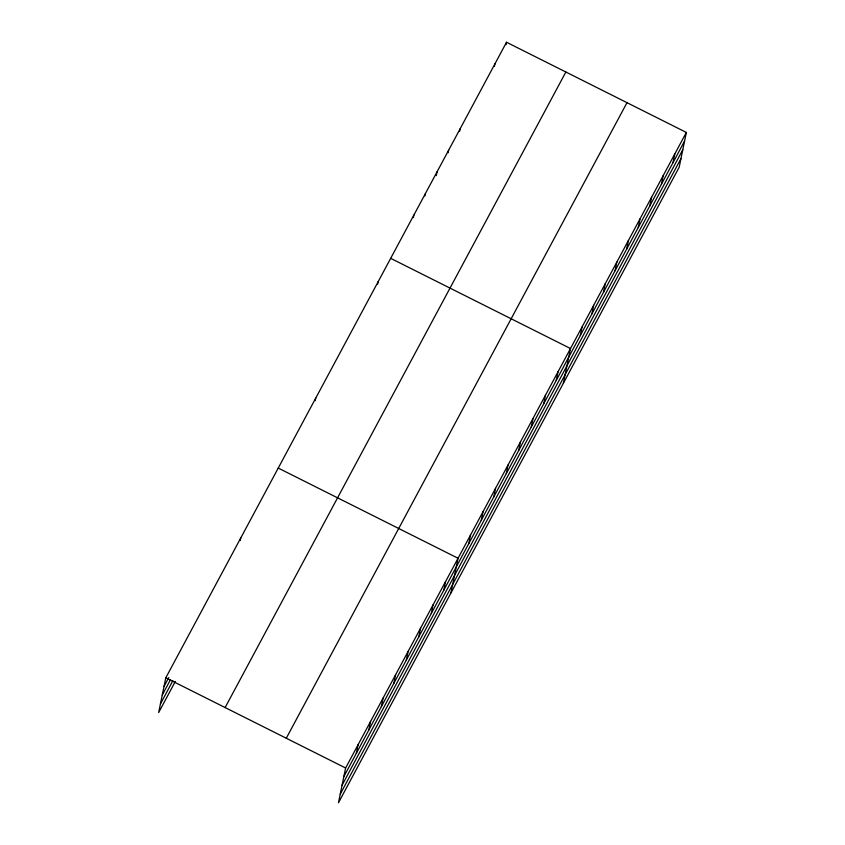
<?xml version="1.0" encoding="UTF-8"?>
<svg xmlns="http://www.w3.org/2000/svg" width="845" height="845" viewBox="0 0 845 845"><rect width="100%" height="100%" fill="white"/><g stroke="black" fill="none" stroke-linecap="round" stroke-linejoin="round"><path stroke-width="1.27" d="M686.341 132.443L345.616 767.999L338.475 802.75L679.2 167.194L686.341 132.443L506.525 42.25L165.8 677.806L158.659 712.557L175.316 681.482M240.244 540.451L240.751 537.98M315.206 400.625L315.713 398.164M377.673 284.11L378.18 281.638M413.342 217.587L413.849 215.116M424.919 195.977L425.426 193.516M436.252 175.602L437.013 171.905M448.093 152.765L448.6 150.294M459.68 131.155L460.187 128.683M494.431 66.322L494.938 63.861M356.326 753.328L358.1 744.688M506.018 44.722L506.525 42.25M368.821 730.027L370.596 721.387M381.317 706.726L383.091 698.086M393.812 683.415L395.587 674.785M406.308 660.114L408.082 651.474M418.803 636.813L420.567 628.173M431.288 613.512L433.062 604.872M443.783 590.201L445.558 581.571M450.913 593.021L458.053 558.26L278.237 468.067M468.774 543.599L470.549 534.959M481.27 520.298L483.034 511.658M493.755 496.987L495.529 488.357M506.25 473.686L508.025 465.046M518.745 450.385L520.52 441.745M531.241 427.084L533.015 418.444M543.736 403.773L545.5 395.143M556.221 380.472L557.996 371.832M563.361 383.281L570.491 348.531L390.675 258.338M580.304 335.56L582.078 326.92M591.891 313.949L593.665 305.309M603.478 292.338L605.242 283.709M615.054 270.738L616.829 262.098M626.641 249.127L628.416 240.487M638.228 227.516L640.003 218.876M649.816 205.905L651.59 197.265M661.392 184.294L663.167 175.665M672.979 162.694L674.754 154.054M164.025 686.436L168.778 677.563M162.251 695.055L170.584 679.517M160.434 703.938L172.919 680.637M225.129 707.561L565.865 72.015M286.275 738.234L627.001 102.678M343.841 776.629L684.566 141.083M342.067 785.248L682.802 149.702M340.25 794.131L680.975 158.575M165.8 677.806L345.616 767.999"/></g></svg>
